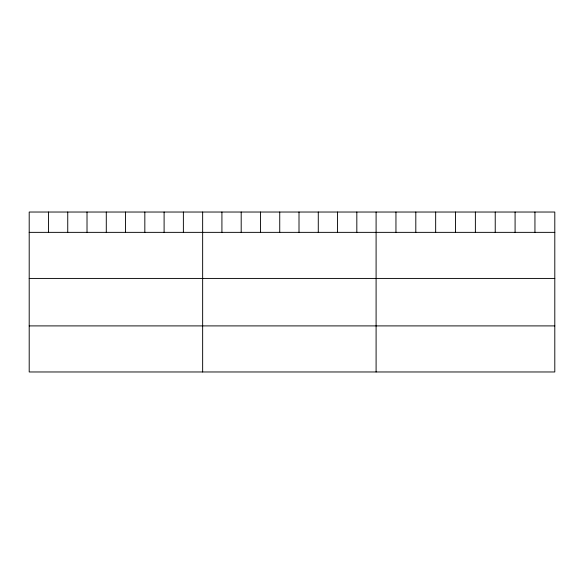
<?xml version="1.0" encoding="UTF-8"?>
<svg xmlns="http://www.w3.org/2000/svg" width="584" height="584" viewBox="0 0 584 584"><rect width="100%" height="100%" fill="white"/><g stroke="black" fill="none" stroke-linecap="round" stroke-linejoin="round"><path stroke-width="0.88" d="M554.8 232.359L554.8 371.971L29.2 371.971L29.2 212.028L554.8 212.028L554.8 232.359L29.2 232.359M29.2 278.429L554.8 278.429M29.2 325.901L554.8 325.901M534.944 212.028L534.944 232.359M515.088 212.028L515.088 232.359M495.232 212.028L495.232 232.359M475.376 212.028L475.376 232.359M455.52 212.028L455.52 232.359M435.664 212.028L435.664 232.359M415.808 212.028L415.808 232.359M395.952 212.028L395.952 232.359M376.096 212.028L376.096 371.971M356.824 212.028L356.824 232.359M337.552 212.028L337.552 232.359M318.28 212.028L318.28 232.359M299.008 212.028L299.008 232.359M279.736 212.028L279.736 232.359M260.464 212.028L260.464 232.359M241.192 212.028L241.192 232.359M221.92 212.028L221.92 232.359M202.648 212.028L202.648 371.971M183.376 212.028L183.376 232.359M164.104 212.028L164.104 232.359M144.832 212.028L144.832 232.359M125.56 212.028L125.56 232.359M106.288 212.028L106.288 232.359M87.016 212.028L87.016 232.359M67.744 212.028L67.744 232.359M48.472 212.028L48.472 232.359"/></g></svg>
